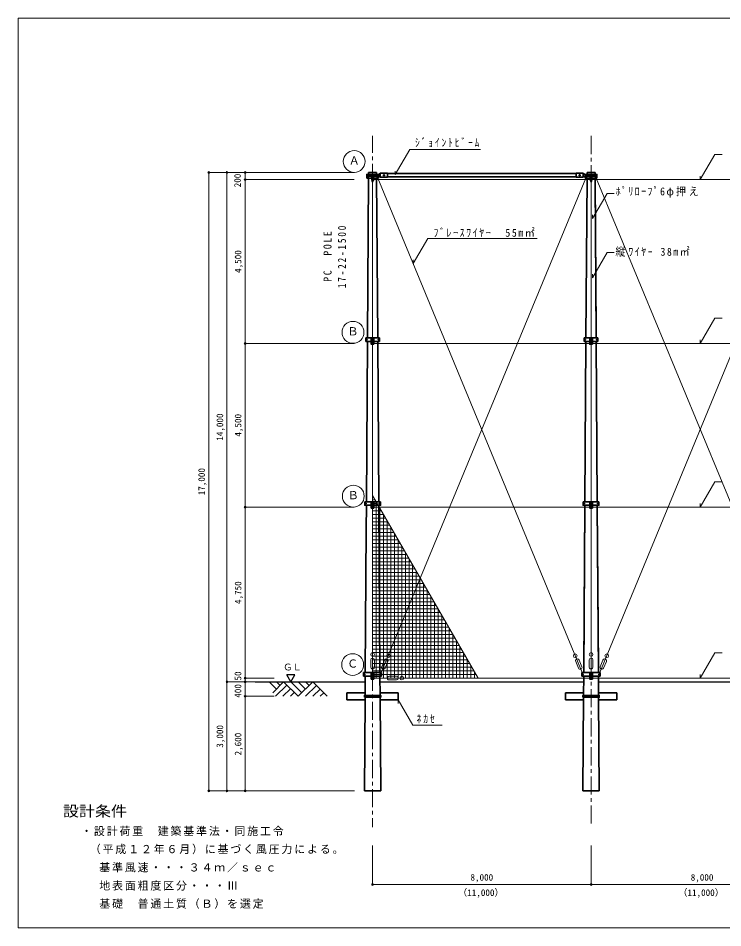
# Model space of a CAD drawing. Units: millimetres, scale not verified. Extents: x -17500 to 19500, y -11931 to 13069.
# Drawn here: x -17500 to 1853, y -11931 to 13069 of the extents above; entities that cross this region are included whole.
import ezdxf
from ezdxf.enums import TextEntityAlignment as Align

# ---------------------------------------------------------------- set-up
doc = ezdxf.new("R2010")
doc.units = ezdxf.units.MM
doc.header["$LTSCALE"] = 100
doc.header["$PDMODE"] = 32
doc.header["$PDSIZE"] = 50
doc.linetypes.add('CHAIN1', pattern=[8, 5, -1, 1, -1])
for name, color, linetype, lineweight in [('0-0', 7, 'Continuous', 35), ('0-2', 7, 'Continuous', 35), ('0-3', 6, 'Continuous', 9), ('0-6', 5, 'Continuous', 9), ('0-9', 4, 'Continuous', 9), ('0-B', 3, 'Continuous', 25), ('0-F', 4, 'Continuous', 9)]:
    doc.layers.add(name, color=color, linetype=linetype, lineweight=lineweight)
doc.layers.add('0-7', color=7, linetype='Continuous')
doc.layers.add('0-E', color=7, linetype='Continuous')
doc.styles.add('ＭＳ ゴシック', font='')
doc.styles.get('ＭＳ ゴシック').set_extended_font_data('MS Gothic')

msp = doc.modelspace()

# ---------------------------------------------------------------- linework, layer by layer
at = {"layer": '0-0', "color": 4, "linetype": 'CHAIN1', "lineweight": 9}
for p, q in [((-7765.5, 8566.1), (-7765.5, 9831.1)), ((-1765.5, 9831.1), (-1765.5, -9168.9)), ((-7765.5, 8483.5), (-7765.5, 4106)), ((-7765.5, -244.8), (-7765.5, -394.4)), ((-7765.5, -4918.1), (-7765.5, -9168.9))]:
    msp.add_line(p, q, dxfattribs=at)
at = {"layer": '0-0'}
for p, q in [((-7956, 4280.9), (-7575, 4280.9)), ((-7956, 4280.9), (-7956, 4180.9)), ((-7803, 4255.9), (-7728, 4255.9)), ((-7728, 4255.9), (-7728, 4105.9)), ((-7575, 4280.9), (-7575, 4180.9)), ((-1956, 4280.9), (-1575, 4280.9)), ((-1956, 4280.9), (-1956, 4180.9)), ((-1803, 4255.9), (-1728, 4255.9)), ((-1728, 4255.9), (-1728, 4105.9)), ((-1575, 4280.9), (-1575, 4180.9)), ((-7956, 4180.9), (-7803, 4180.9)), ((-7575, 4180.9), (-7728, 4180.9)), ((-1956, 4180.9), (-1803, 4180.9)), ((-1575, 4180.9), (-1728, 4180.9)), ((-7983.4, -219.8), (-7547.7, -219.8)), ((-7803, -244.8), (-7728, -244.8)), ((-7728, -244.8), (-7728, -394.8)), ((-7547.7, -219.8), (-7547.7, -319.8)), ((-1983.4, -219.8), (-1547.7, -219.8)), ((-1803.1, -244.8), (-1728.1, -244.8)), ((-1728.1, -244.8), (-1728.1, -394.8)), ((-1547.7, -219.8), (-1547.7, -319.8)), ((-8015.1, -4918.8), (-8015.1, -5018.8)), ((-8015.1, -4918.8), (-7517.3, -4918.8)), ((-7803.4, -4943.8), (-7728.4, -4943.8)), ((-7517.3, -4918.8), (-7517.3, -5018.8)), ((-2014.6, -4918.8), (-2014.6, -5018.8)), ((-1802.9, -4943.8), (-1727.9, -4943.8)), ((-1727.9, -4943.8), (-1727.9, -5093.8)), ((-8015.1, -5018.8), (-7803.4, -5018.8)), ((-7548.7, -5018.8), (-7517.3, -5018.8)), ((-2014.6, -5018.8), (-1802.9, -5018.8)), ((-1516.8, -5018.8), (-1727.9, -5018.8))]:
    msp.add_line(p, q, dxfattribs=at)
for points in [[(-7803, 4255.9), (-7803, 4105.9), (-7728, 4105.9)], [(-1803, 4255.9), (-1803, 4105.9), (-1728, 4105.9)], [(-7983.4, -219.8), (-7983.4, -319.8), (-7803, -319.8)], [(-7803, -244.8), (-7803, -394.8), (-7728, -394.8)], [(-7547.7, -219.8), (-7547.7, -319.8), (-7728, -319.8)], [(-1983.4, -219.8), (-1983.4, -319.8), (-1803.1, -319.8)], [(-1803.1, -244.8), (-1803.1, -394.8), (-1728.1, -394.8)], [(-1547.7, -219.8), (-1547.7, -319.8), (-1728.1, -319.8)], [(-7803.4, -4943.8), (-7803.4, -5093.8), (-7728.4, -5093.8)], [(-2014.6, -4918.8), (-1516.8, -4918.8), (-1516.8, -5018.8)], [(-1802.9, -4943.8), (-1802.9, -5093.8), (-1727.9, -5093.8)]]:
    msp.add_lwpolyline(points, dxfattribs=at)
for centre in [(-7926.2, 4231.4), (-7765.3, 4230.8), (-7765.3, 4131.1), (-7605.3, 4231.5), (-1926.2, 4231.4), (-1765.3, 4230.8), (-1765.3, 4131.1), (-1605.3, 4231.5), (-7953.5, -269.3), (-7765.3, -270), (-7765.3, -369.6), (-7577.6, -269.3), (-7577.5, -269.3), (-1953.5, -269.3), (-1765.3, -270), (-1765.3, -369.6), (-1577.6, -269.3), (-1577.6, -269.3), (-7985, -4968.9), (-7765.6, -4969), (-7547.4, -4968.9), (-1984.5, -4968.9), (-1765.1, -4969), (-1546.9, -4968.9), (-7766, -5068.7), (-1765.5, -5068.7)]:
    msp.add_circle(centre, 10, dxfattribs=at)
at = {"layer": '0-2'}
for p, q in [((-7875.5, 8831.1), (-7875.9, 8776.1)), ((-7875.5, 8831.1), (-7655.5, 8831.1)), ((-7655.5, 8831.1), (-7655.2, 8776.1)), ((-7603.5, 8776.1), (-7553.5, 8796.1)), ((-7603.5, 8676.1), (-7603.5, 8776.1)), ((-7353.5, 8806.1), (-7353.5, 8696.1)), ((-7353.5, 8796.1), (-2177.5, 8796.1)), ((-2177.5, 8806.1), (-2177.5, 8696.1)), ((-1927.5, 8776.1), (-1977.5, 8796.1)), ((-1927.5, 8676.1), (-1927.5, 8776.1)), ((-1875.5, 8831.1), (-1875.9, 8776.1)), ((-1655.5, 8831.1), (-1875.5, 8831.1)), ((-1655.5, 8831.1), (-1655.2, 8776.1)), ((-1655.5, 8831.1), (-1655.2, 8776.1)), ((-7927.5, 8726.1), (-7603.5, 8726.1)), ((-7790.5, 8676.1), (-7927.5, 8676.1)), ((-7905.9, 4280.9), (-7876.6, 8676.1)), ((-7603.5, 8676.1), (-7740.5, 8676.1)), ((-7654.5, 8676.1), (-7625.2, 4280.9)), ((-7603.5, 8726.1), (-7553.5, 8706.1)), ((-7553.5, 8696.1), (-7353.5, 8696.1)), ((-7353.5, 8706.1), (-2177.5, 8706.1)), ((-2177.5, 8696.1), (-1977.5, 8696.1)), ((-1927.5, 8726.1), (-1977.5, 8706.1)), ((-1603.5, 8726.1), (-1927.5, 8726.1)), ((-1927.5, 8676.1), (-1790.5, 8676.1)), ((-1905.9, 4280.9), (-1876.6, 8676.1)), ((-1740.5, 8616.1), (-1790.5, 8616.1)), ((-1740.5, 8676.1), (-1603.5, 8676.1)), ((-1654.5, 8676.1), (-1625.2, 4280.9)), ((-1653.5, 8531.1), (-1626.5, 4480.6)), ((-7936, -219.8), (-7906.6, 4180.9)), ((-7624.5, 4180.9), (-7595.1, -219.8)), ((-1936, -219.8), (-1906.6, 4180.9)), ((-1624.5, 4180.9), (-1595.1, -219.8)), ((-1935.3, -118.5), (-1936, -219.8)), ((-1595.8, -118.5), (-1595.1, -219.8)), ((-7941.1, -987.8), (-7936.6, -319.8)), ((-7594.4, -319.8), (-7563.7, -4918.8)), ((-1936.6, -319.8), (-1967.3, -4918.8)), ((-1936.6, -319.8), (-1966.5, -4793.9)), ((-1594.4, -319.8), (-1564.6, -4793.9)), ((-1594.4, -319.8), (-1563.7, -4918.8)), ((-7941.1, -987.8), (-7967.3, -4918.8)), ((-7728.4, -4943.8), (-7728.4, -5093.8)), ((-1967.2, -4893.9), (-1967.3, -4918.8)), ((-1563.9, -4893.9), (-1563.7, -4918.8)), ((-7968, -5018.8), (-7971.5, -5543.9)), ((-7848.9, -5018.8), (-7803.4, -5018.8)), ((-7728.4, -5018.8), (-7517.3, -5018.8)), ((-7563.1, -5018.8), (-7559.6, -5543.9)), ((-1968, -5018.8), (-1971.5, -5543.9)), ((-1968, -5018.8), (-1971.5, -5543.9)), ((-1563.1, -5018.8), (-1559.6, -5543.9)), ((-1563.1, -5018.8), (-1559.6, -5543.9)), ((-8471.7, -5668.9), (-8471.7, -5468.9)), ((-8471.7, -5468.9), (-7971, -5468.9)), ((-7560.1, -5468.9), (-7059.4, -5468.9)), ((-7059.4, -5468.9), (-7059.4, -5668.9)), ((-2471.7, -5668.9), (-2471.7, -5468.9)), ((-2471.7, -5468.9), (-1971, -5468.9)), ((-1971, -5468.9), (-2471.7, -5468.9)), ((-1560.1, -5468.9), (-1059.4, -5468.9)), ((-1059.4, -5468.9), (-1560.1, -5468.9)), ((-1059.4, -5468.9), (-1059.4, -5668.9)), ((-7971.7, -5668.9), (-8471.7, -5668.9)), ((-7971.7, -5668.9), (-7989, -8168.9)), ((-7971.7, -5593.9), (-7971.7, -5668.9)), ((-7559.2, -5593.9), (-7542, -8168.9)), ((-7059.4, -5668.9), (-7558.7, -5668.9)), ((-1971.7, -5668.9), (-2471.7, -5668.9)), ((-2471.7, -5668.9), (-1972.4, -5668.9)), ((-1971.9, -5593.9), (-1989, -8168.9)), ((-1971.7, -5593.9), (-1971.7, -5668.9)), ((-1559.4, -5593.9), (-1559.4, -5668.9)), ((-1559.4, -5668.9), (-1059.4, -5668.9)), ((-1559.2, -5593.9), (-1542, -8168.9)), ((-1059.4, -5668.9), (-1558.7, -5668.9)), ((-7989, -8168.9), (-7542, -8168.9)), ((-1989, -8168.9), (-1542, -8168.9))]:
    msp.add_line(p, q, dxfattribs=at)
for points in [[(-7927.5, 8676.1), (-7927.5, 8776.1), (-7603.5, 8776.1)], [(-7553.5, 8696.1), (-7553.5, 8806.1), (-7353.5, 8806.1)], [(-1977.5, 8696.1), (-1977.5, 8806.1), (-2177.5, 8806.1)], [(-1603.5, 8676.1), (-1603.5, 8776.1), (-1927.5, 8776.1)], [(-1740.5, 8616.1), (-1740.5, 8716.1), (-1790.5, 8716.1), (-1790.5, 8616.1)]]:
    msp.add_lwpolyline(points, dxfattribs=at)
for points in [[(-7790.5, 8616.1), (-7790.5, 8716.1), (-7740.5, 8716.1), (-7740.5, 8616.1)], [(-7990.5, -5593.9), (-7990.5, -5543.9), (-7540.5, -5543.9), (-7540.5, -5593.9)], [(-1990.5, -5593.9), (-1990.5, -5543.9), (-1540.5, -5543.9), (-1540.5, -5593.9)]]:
    msp.add_lwpolyline(points, close=True, dxfattribs=at)
for centre, radius in [((-7897.7, 8751.1), 10), ((-7765.5, 8751.1), 10), ((-7633.4, 8751.1), 10), ((-7453.5, 8751.1), 15), ((-2077.5, 8751.1), 15), ((-1897.7, 8751.1), 10), ((-1765.5, 8751.1), 10), ((-1633.4, 8751.1), 10), ((-7897.8, 8701.1), 10), ((-7765.5, 8701.1), 10), ((-7765.5, 8631.1), 10), ((-7633.2, 8701.1), 10), ((-1897.8, 8701.1), 10), ((-1765.5, 8701.1), 10), ((-1765.5, 8631.1), 10), ((-1633.2, 8701.1), 10)]:
    msp.add_circle(centre, radius, dxfattribs=at)
at = {"layer": '0-3'}
for p, q in [((-7765.5, 4255.9), (-7765.5, 8566.1)), ((-7740.5, 8631.1), (-1790.5, 8631.1)), ((-7623.2, 8676.1), (-2005.5, -4918.8)), ((-7526.6, -4918.8), (-1908.3, 8676.1)), ((-1765.5, 8631.3), (-1765.5, 4256.1)), ((-1740.5, 8631.1), (4209.5, 8631.1)), ((-1623.5, 8676.1), (3994.8, -4918.8)), ((-1526.3, -4918.8), (4080.8, 8681.5)), ((-7765.5, 4106), (-7765.5, -244.8)), ((-7728, 4130.8), (-1803.4, 4130.8)), ((-1765.5, 4107.2), (-1765.5, -4943.8)), ((-1728.2, 4130.8), (4197, 4130.8)), ((-7765.5, -394.4), (-7765.5, -4959)), ((-7728, -368.9), (-1803.1, -368.9)), ((-1728.1, -368.9), (4196.9, -368.9)), ((-7815.5, -4767.8), (-7815.5, -4564)), ((-7715.5, -4773.3), (-7715.5, -4568.8)), ((-7514.2, -4757.8), (-7437.8, -4572.9)), ((-7421.8, -4796), (-7345.4, -4611.1)), ((-2110.1, -4796), (-2186.4, -4611.1)), ((-2017.6, -4757.8), (-2094, -4572.9)), ((-1815.5, -4767.8), (-1815.5, -4564)), ((-1715.5, -4773.3), (-1715.5, -4568.8)), ((-1514.2, -4757.8), (-1437.8, -4572.9)), ((-1421.8, -4796), (-1345.4, -4611.1)), ((-7765.5, -4968.1), (-7765.5, -4968.3)), ((-7728.4, -5068.9), (-1802.9, -5068.9)), ((-7313.4, -5118.9), (-7112.1, -5118.9)), ((-7311.8, -5018.9), (-7107.3, -5018.9)), ((-1727.9, -5068.9), (4197.1, -5068.9))]:
    msp.add_line(p, q, dxfattribs=at)
for centre in [(-7765.5, -4418.5), (-7332.7, -4454.3), (-2199.1, -4454.3), (-1765.5, -4418.5), (-1332.7, -4454.3), (-6961.8, -5068.9)]:
    msp.add_circle(centre, 50, dxfattribs=at)
for centre, start, end in [((-7765.5, -4568.5), 0.08791, 179.91209), ((-7391.6, -4592), 337.54568, 157.547), ((-2140.2, -4592), 22.453, 202.45432), ((-1765.5, -4568.5), 0.08791, 179.91209), ((-1391.6, -4592), 337.54568, 157.547), ((-7765.5, -4768.8), 179.64203, 0.35797), ((-7468, -4776.9), 157.54634, 337.54634), ((-2063.8, -4776.9), 202.45366, 22.45366), ((-1765.5, -4768.8), 179.64203, 0.35797), ((-1468, -4776.9), 157.54634, 337.54634), ((-7312.1, -5068.9), 89.64203, 270.35797), ((-7111.8, -5068.9), 270.08791, 89.91209)]:
    msp.add_arc(centre, 50, start, end, dxfattribs=at)
at = {"layer": '0-6', "color": 7, "lineweight": 35}
for p, q in [((-7740.5, 8616.1), (-7790.5, 8616.1)), ((-1740.5, 8616.1), (-1790.5, 8616.1))]:
    msp.add_line(p, q, dxfattribs=at)
at = {"layer": '0-6'}
for p, q in [((-4865.5, -5068.9), (-7765.5, -45.9)), ((-7765.5, -68.9), (-7752.3, -68.9)), ((-7765.5, -168.9), (-7694.6, -168.9)), ((-7665.5, -219.1), (-7665.5, -5068.9)), ((-7765.5, -268.9), (-7636.8, -268.9)), ((-7765.5, -368.9), (-7579.1, -368.9)), ((-7765.5, -468.9), (-7521.4, -468.9)), ((-7565.5, -392.3), (-7565.5, -5068.9)), ((-7765.5, -568.9), (-7463.6, -568.9)), ((-7765.5, -668.9), (-7405.9, -668.9)), ((-7465.5, -565.5), (-7465.5, -5068.9)), ((-7365.5, -738.8), (-7365.5, -5068.9)), ((-7765.5, -768.9), (-7348.1, -768.9)), ((-7765.5, -868.9), (-7290.4, -868.9)), ((-7765.5, -968.9), (-7232.7, -968.9)), ((-7265.5, -912), (-7265.5, -5068.9)), ((-7765.5, -1068.9), (-7174.9, -1068.9)), ((-7765.5, -1168.9), (-7117.2, -1168.9)), ((-7165.5, -1085.2), (-7165.5, -5068.9)), ((-7765.5, -1268.9), (-7059.5, -1268.9)), ((-7765.5, -1368.9), (-7001.7, -1368.9)), ((-7765.5, -1468.9), (-6944, -1468.9)), ((-7065.5, -1258.4), (-7065.5, -5068.9)), ((-6965.5, -1431.6), (-6965.5, -5068.9)), ((-7765.5, -1568.9), (-6886.3, -1568.9)), ((-7765.5, -1668.9), (-6828.5, -1668.9)), ((-6865.5, -1604.8), (-6865.5, -5068.9)), ((-7765.5, -1768.9), (-6770.8, -1768.9)), ((-7765.5, -1868.9), (-6713.1, -1868.9)), ((-7765.5, -1968.9), (-6655.3, -1968.9)), ((-6765.5, -1778), (-6765.5, -5068.9)), ((-6665.5, -1951.2), (-6665.5, -5068.9)), ((-7765.5, -2068.9), (-6597.6, -2068.9)), ((-7765.5, -2168.9), (-6539.9, -2168.9)), ((-6565.5, -2124.4), (-6565.5, -5068.9)), ((-7765.5, -2268.9), (-6482.1, -2268.9)), ((-7765.5, -2368.9), (-6424.4, -2368.9)), ((-7765.5, -2468.9), (-6366.7, -2468.9)), ((-6465.5, -2297.6), (-6465.5, -5068.9)), ((-6365.5, -2470.8), (-6365.5, -5068.9)), ((-7765.5, -2568.9), (-6308.9, -2568.9)), ((-7765.5, -2668.9), (-6251.2, -2668.9)), ((-6265.5, -2644), (-6265.5, -5068.9)), ((-7765.5, -2768.9), (-6193.4, -2768.9)), ((-7765.5, -2868.9), (-6135.7, -2868.9)), ((-7765.5, -2968.9), (-6078, -2968.9)), ((-6165.5, -2817.2), (-6165.5, -5068.9)), ((-6065.5, -2990.4), (-6065.5, -5068.9)), ((-7765.5, -3068.9), (-6020.2, -3068.9)), ((-7765.5, -3168.9), (-5962.5, -3168.9)), ((-5965.5, -3163.6), (-5965.5, -5068.9)), ((-7765.5, -3268.9), (-5904.8, -3268.9)), ((-7765.5, -3368.9), (-5847, -3368.9)), ((-7765.5, -3468.9), (-5789.3, -3468.9)), ((-5865.5, -3336.8), (-5865.5, -5068.9)), ((-7765.5, -3568.9), (-5731.6, -3568.9)), ((-7765.5, -3668.9), (-5673.8, -3668.9)), ((-5765.5, -3510), (-5765.5, -5068.9)), ((-5665.5, -3683.2), (-5665.5, -5068.9)), ((-7765.5, -3768.9), (-5616.1, -3768.9)), ((-7765.5, -3868.9), (-5558.4, -3868.9)), ((-7765.5, -3968.9), (-5500.6, -3968.9)), ((-5565.5, -3856.4), (-5565.5, -5068.9)), ((-7765.5, -4068.9), (-5442.9, -4068.9)), ((-7765.5, -4168.9), (-5385.2, -4168.9)), ((-5465.5, -4029.6), (-5465.5, -5068.9)), ((-5365.5, -4202.9), (-5365.5, -5068.9)), ((-7765.5, -4268.9), (-5327.4, -4268.9)), ((-7765.5, -4368.9), (-5269.7, -4368.9)), ((-7765.5, -4468.9), (-5212, -4468.9)), ((-5265.5, -4376.1), (-5265.5, -5068.9)), ((-7765.5, -4568.9), (-5154.2, -4568.9)), ((-7765.5, -4668.9), (-5096.5, -4668.9)), ((-5165.5, -4549.3), (-5165.5, -5068.9)), ((-5065.5, -4722.5), (-5065.5, -5068.9)), ((-7765.5, -4768.9), (-5038.7, -4768.9)), ((-7765.5, -4868.9), (-4981, -4868.9)), ((-7765.5, -4968.9), (-4923.3, -4968.9)), ((-4965.5, -4895.7), (-4965.5, -5068.9))]:
    msp.add_line(p, q, dxfattribs=at)
at = {"layer": '0-6', "color": 6}
for centre, start, end in [((-7722.3, 8618.9), 182.41425, 230.71629), ((-7808.8, 8618.9), 309.28371, 357.58575), ((-1722.3, 8618.9), 182.41425, 230.71629), ((-1808.8, 8618.9), 309.28371, 357.58575)]:
    msp.add_arc(centre, 68.3, start, end, dxfattribs=at)
at = {"layer": '0-9'}
for p, q in [((-12265.5, 8831.1), (-12265.5, -8168.9)), ((-8265.5, 8831.1), (-12265.5, 8831.1)), ((-11765.5, -5168.9), (-11765.5, 8831.1)), ((-11265.5, 8831.1), (-11265.5, -8168.9)), ((-8270, 8631.1), (-11265.5, 8631.1)), ((-8270, 4131.1), (-11265.5, 4131.1)), ((-8270, -368.9), (-11265.5, -368.9)), ((-8783.6, -5168.9), (-11765.5, -5168.9)), ((-11765.5, -8168.9), (-11765.5, -5168.9)), ((-10465.5, -5068.9), (-11265.5, -5068.9)), ((-8270, -5168.9), (-11265.5, -5168.9)), ((-8270, -5168.9), (-11265.5, -5168.9)), ((-10465.5, -5568.9), (-11265.5, -5568.9)), ((-8265.5, -8168.9), (-12265.5, -8168.9)), ((-7764.9, -9668.9), (-7764.9, -10741.9)), ((-1764.9, -9668.9), (-1764.9, -10741.9)), ((-7764.9, -10741.9), (10235.1, -10741.9))]:
    msp.add_line(p, q, dxfattribs=at)
for p in [(-12265.5, 8831.1), (-11765.5, 8831.1), (-11265.5, 8831.1), (-11265.5, 8631.1), (-11265.5, 4131.1), (-11265.5, -368.9), (-11765.5, -5168.9), (-11265.5, -5068.9), (-11265.5, -5168.9), (-11265.5, -5168.9), (-11265.5, -5568.9), (-12265.5, -8168.9), (-11765.5, -8168.9), (-11265.5, -8168.9), (-7764.9, -10741.9), (-1764.9, -10741.9)]:
    msp.add_point(p, dxfattribs=at)
at = {"layer": '0-B'}
for p, q in [((-10989, -5168.9), (-7969, -5168.9)), ((-7562.1, -5168.9), (-1969, -5168.9)), ((-1562.1, -5168.9), (4031, -5168.9))]:
    msp.add_line(p, q, dxfattribs=at)
at = {"layer": '0-F', "color": 2, "lineweight": 18}
for p, q in [((-17500, 13068.8), (19500, 13068.8)), ((-17500, -11931.2), (-17500, 13068.8)), ((19500, -11931.2), (-17500, -11931.2))]:
    msp.add_line(p, q, dxfattribs=at)
at = {"layer": '0-F'}
for p, q in [((-7142.9, 8768.8), (-6742.9, 9461.6)), ((-6742.9, 9461.6), (-4803.8, 9461.6)), ((1234.1, 8631.1), (1634.1, 9323.9)), ((1634.1, 9323.9), (1834.1, 9323.9)), ((-7142.9, 8768.8), (-7142.9, 8868.8)), ((1234.1, 8631.1), (1234.1, 8731.1)), ((-1726.3, 7562.2), (-1326.3, 8255)), ((-1326.3, 8255), (-1126.3, 8255)), ((-1726.3, 7562.2), (-1726.3, 7662.2)), ((-6650.8, 6323.5), (-6250.8, 7016.3)), ((-6250.8, 7016.3), (-3242.8, 7016.3)), ((-1726.3, 5933.9), (-1326.3, 6626.7)), ((-1326.3, 6626.7), (-1126.3, 6626.7)), ((-6650.8, 6323.5), (-6650.8, 6423.5)), ((-1726.3, 5933.9), (-1726.3, 6033.9)), ((1234.1, 4131.1), (1634.1, 4823.9)), ((1634.1, 4823.9), (1834.1, 4823.9)), ((1234.1, 4131.1), (1234.1, 4231.1)), ((1234.1, -368.9), (1634.1, 323.9)), ((1634.1, 323.9), (1834.1, 323.9)), ((1234.1, -368.9), (1234.1, -268.9)), ((1234.1, -5068.9), (1634.1, -4376.1)), ((1634.1, -4376.1), (1834.1, -4376.1)), ((1234.1, -5068.9), (1234.1, -4968.9)), ((-7059.4, -5668.9), (-7059.4, -5768.9)), ((-7059.4, -5668.9), (-6659.4, -6361.7)), ((-6659.4, -6361.7), (-5859.4, -6361.7))]:
    msp.add_line(p, q, dxfattribs=at)
at = {"layer": '0-F', "color": 3, "lineweight": 25}
for p, q in [((-9897.8, -4976.2), (-10120.3, -4976.2)), ((-10009, -5168.9), (-10120.3, -4976.2)), ((-10009, -5168.9), (-9897.8, -4976.2)), ((-10409.1, -5368.9), (-10609.1, -5168.9)), ((-10209.1, -5168.9), (-10509.1, -5468.9)), ((-10309.1, -5268.9), (-10409.1, -5168.9)), ((-9709.1, -5468.9), (-10009, -5168.9)), ((-9609.1, -5368.9), (-9809.1, -5168.9)), ((-9509.1, -5268.9), (-9609.1, -5168.9)), ((-9409.1, -5168.9), (-9009.1, -5568.9)), ((-10124.4, -5261.4), (-10431.9, -5568.9)), ((-10020.8, -5361.3), (-10228.4, -5568.9)), ((-9917.2, -5461.2), (-10024.9, -5568.9)), ((-9309, -5268.9), (-9609.1, -5568.9)), ((-9209, -5368.9), (-9409.1, -5568.9)), ((-9109.1, -5468.9), (-9209.1, -5568.9))]:
    msp.add_line(p, q, dxfattribs=at)
msp.add_lwpolyline([(-9409.1, -5168.9), (-9809.1, -5568.9), (-10209.1, -5168.9)], dxfattribs=at)
at = {"layer": '0-F'}
for centre in [(-8270, 9131.1), (-8304.4, 4435.2), (-8295.8, -68.4), (-8313.8, -4696.7)]:
    msp.add_circle(centre, 300, dxfattribs=at)

# ---------------------------------------------------------------- texts
at = {"layer": '0-7', "char_height": 219.9, "attachment_point": 7, "rotation": 90, "style": 'ＭＳ ゴシック'}
for s, insert in [('\\T1.39;\\W0.85;17-22-1500', (-8494.4, 5649.2)), ('\\T1.33;\\W0.9;PC\u3000POLE', (-8890.4, 5824.2))]:
    msp.add_mtext(s, dxfattribs=dict(at, insert=insert))
at = {"layer": '0-9', "style": 'ＭＳ ゴシック'}
for s, p in [('200', (-11329.5, 8421.3)), ('4,500', (-11315.5, 6068.6)), ('14,000', (-11815.5, 1456.1)), ('4,500', (-11315.5, 1568.6)), ('17,000', (-12315.5, -43.9)), ('4,750', (-11315.5, -3031.4)), ('50', (-11318.4, -5133.8)), ('400', (-11318.4, -5607.8)), ('3,000', (-11815.5, -6981.4)), ('2,600', (-11315.5, -7193.9))]:
    msp.add_text(s, height=183.3, rotation=90, dxfattribs=at).set_placement(p, align=Align.BOTTOM_LEFT)
for s, p in [('8,000', (-5077.4, -10691.9)), ('8,000', (972.2, -10691.9)), ('（11,000）', (-5422.7, -11111.4)), ('（11,000）', (626.9, -11111.4))]:
    msp.add_text(s, height=183.3, dxfattribs=at).set_placement(p, align=Align.BOTTOM_LEFT)
at = {"layer": '0-E', "style": 'ＭＳ ゴシック', "width": 1.1}
msp.add_text('設計条件', height=293.3, dxfattribs=at).set_placement((-16271.8, -8959.7), align=Align.BOTTOM_LEFT)
at = {"layer": '0-E', "char_height": 219.9, "attachment_point": 7, "style": 'ＭＳ ゴシック'}
for s, insert in [('\\T1.17;・設計荷重\u3000建築基準法・同施工令', (-15771.8, -9409.7)), ('\\T1.17;（平成１２年６月）に基づく風圧力による。', (-15532.4, -9909.7)), ('\\T1.17;基準風速・・・３４ｍ／ｓｅｃ', (-15271.8, -10409.7)), ('\\T1.17;地表面粗度区分・・・Ⅲ', (-15271.8, -10909.7)), ('\\T1.17;基礎\u3000普通土質（Ｂ）を選定', (-15271.8, -11409.7))]:
    msp.add_mtext(s, dxfattribs=dict(at, insert=insert))
at = {"layer": '0-F', "color": 7, "style": 'ＭＳ ゴシック'}
for s, p in [('Ａ', (-8420, 8981.1)), ('Ｂ', (-8454.4, 4285.2)), ('Ｂ', (-8445.8, -218.4)), ('Ｃ', (-8463.8, -4846.7))]:
    msp.add_text(s, height=219.9, dxfattribs=at).set_placement(p, align=Align.BOTTOM_LEFT)
at = {"layer": '0-F', "style": 'ＭＳ ゴシック'}
msp.add_text('ＧＬ', height=183.3, dxfattribs=at).set_placement((-10224.3, -4912.7), align=Align.BOTTOM_LEFT)
at = {"layer": '0-F', "color": 7, "char_height": 219.9, "attachment_point": 7, "style": 'ＭＳ ゴシック'}
for s, insert in [('\\T1.39;\\W0.85;ｼﾞｮｲﾝﾄﾋﾞｰﾑ', (-6600.6, 9525.1)), ('\\T1.29;\\W0.9;ﾎﾟﾘﾛｰﾌﾟ6φ押え', (-1087.7, 8138.6)), ('\\T1.33;\\W0.9;ﾌﾞﾚｰｽﾜｲﾔｰ\u300055m㎡', (-6094.1, 7050.2)), ('\\T1.31;\\W0.9;縦ﾜｲﾔｰ\\~38m㎡', (-1095.2, 6514.3)), ('\\T1.37;\\W0.9;ﾈｶｾ', (-6560.4, -6313.8))]:
    msp.add_mtext(s, dxfattribs=dict(at, insert=insert))

doc.saveas('drawing.dxf')
